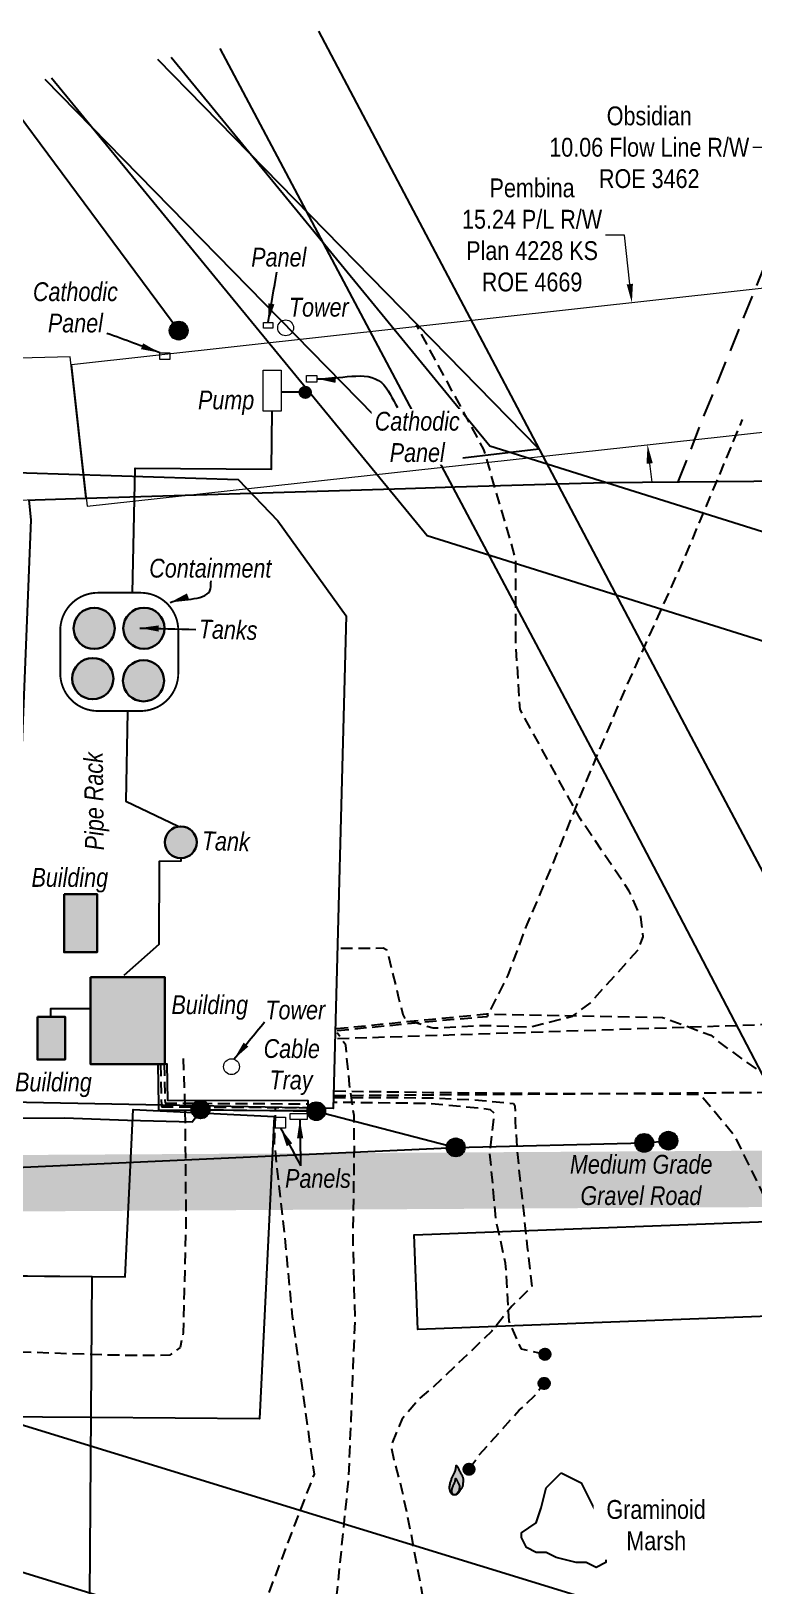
# Model space of a CAD drawing. Extents: x 641324 to 645272, y 5838143 to 5841258.
# Drawn here: x 642549 to 642933, y 5838600 to 5839426 of the extents above; entities that cross this region are included whole.
import ezdxf

# ---------------------------------------------------------------- set-up
doc = ezdxf.new("R2010")
doc.units = 0
doc.header["$LTSCALE"] = 5
doc.header["$PDMODE"] = 32
doc.header["$PDSIZE"] = 0.03
for name, pattern in [('DASHED4', [1.875, 1.25, -0.625]), ('foc-ACCESSROAD', [3.75, 2.5, -1.25]), ('POWERLINE5', [7.8, 2.4, -0.6, 0.6, -0.6, 0.6, -0.6, 2.4]), ('UG_PIPE', [1.875, 1.25, -0.625])]:
    doc.linetypes.add(name, pattern=pattern)
doc.layers.get('Defpoints').update_dxf_attribs({"color": 9})
for name, color, linetype in [('AS-CABLE', 224, 'foc-CABLE'), ('AS-FENCE', 48, 'foc-FENCE'), ('AS-PIPE-UG', 44, 'UG_PIPE'), ('AS-POWER', 104, 'foc-POWER'), ('AS-POWER-EXISTING', 72, 'POWERLINE5'), ('AS-ROADS', 254, 'Continuous'), ('AS-SYMBOL', 7, 'Continuous'), ('C-RW', 13, 'Continuous'), ('C-WS', 13, 'foc-ACCESSROAD'), ('F-RW', 190, 'Continuous'), ('P-PROPOSED', 10, 'Continuous'), ('WETLAND', 143, 'Continuous'), ('WETLAND-T', 146, 'Continuous')]:
    doc.layers.add(name, color=color, linetype=linetype)
for name, color, linetype, lineweight in [('AS-GENERAL', 48, 'Continuous', 18), ('C-RW-T', 13, 'Continuous', 9), ('F-RW-T', 190, 'Continuous', 9), ('T-TEXT', 48, 'Continuous', 18)]:
    doc.layers.add(name, color=color, linetype=linetype, lineweight=lineweight)
for name, color, linetype, true_color in [('AS-PIPE-AG', 7, 'Continuous', 0x7d00fa), ('AS-PIPE-RACK', 7, 'Continuous', 0xc48aff), ('AS-STRUCTURE-H', 7, 'Continuous', 0xa8a8a8), ('AS-STRUCTURE-T', 7, 'Continuous', 0x454545)]:
    doc.layers.add(name, color=color, linetype=linetype, true_color=true_color)
doc.layers.add('AS-STRUCTURE', color=7, linetype='Continuous', lineweight=30, true_color=0x595959)
doc.styles.add('80CG', font='ARIALN.TTF', dxfattribs={"height": 10})
doc.styles.add('80L', font='ARIALN.TTF', dxfattribs={"height": 10})
doc.styles.add('foc-LtypeFont', font='ARIALN.TTF', dxfattribs={"height": 7.35})
doc.linetypes.add('foc-CABLE', pattern='A,2,-1,["C",foc-LtypeFont,S=0.2,R=0,X=-0.625,Y=-0.75],-1.24,8', length=12.24)
doc.linetypes.add('foc-FENCE', pattern='A,10,-1,["X",foc-LtypeFont,S=0.2,R=0,X=-0.625,Y=-0.75],-1.24', length=12.24)
doc.linetypes.add('foc-POWER', pattern='A,6,-1,["P",foc-LtypeFont,S=0.2,R=0,X=-0.625,Y=-0.75],-1.24,4', length=12.24)
doc.dimstyles.new('Compass 5 000', dxfattribs={"dimscale": 5, "dimtxt": 9, "dimasz": 2, "dimexe": 0.2, "dimexo": 0.0625, "dimgap": 0.5, "dimtad": 0, "dimtih": 1, "dimtoh": 1, "dimzin": 0, "dimdsep": 46, "dimtxsty": '80CG', "dimcen": 0.1, "dimse1": 1, "dimse2": 1, "dimclrd": 256, "dimclrt": 256, "dimaunit": 1, "dimadec": 4, "dimazin": 0, "dimtfac": 0.06, "dimtofl": 0, "dimtmove": 0, "dimatfit": 1, "dimfxl": 0.2, "dimtolj": 1, "dimtzin": 0, "dimlwd": -1, "dimarcsym": 0})

# ---------------------------------------------------------------- blocks, each defined once
blk = doc.blocks.new('POWERPOLE')
h = blk.add_hatch(color=255)
edge = h.paths.add_edge_path()
edge.add_arc((0, 0), 0.96, 0, 360)
at = {"linetype": 'Continuous'}
for p, q in [((0.68, -0.68), (-0.68, 0.68)), ((-0.68, -0.68), (0.68, 0.68))]:
    blk.add_line(p, q, dxfattribs=at)
blk.add_circle((0, 0), 0.96, dxfattribs=at)
blk = doc.blocks.new('FLARE')
h = blk.add_hatch(color=255)
h.dxf.hatch_style = 1
h.paths.add_polyline_path([(0.16, 2.41, 0.114147), (0.13, 2.43), (0.11, 2.44, 0.261551), (0.01, 2.42), (0, 2.41, 0.131268), (-0.03, 2.37), (-0.04, 2.35, 0.041497), (-0.05, 2.33), (-0.05, 2.29, 0.015174), (-0.05, 2.29), (-0.06, 2.24, 0.004376), (-0.06, 2.24), (-0.07, 2.18), (-0.08, 2.11), (-0.09, 2.05), (-0.1, 1.98), (-0.12, 1.91), (-0.14, 1.83), (-0.17, 1.76), (-0.19, 1.68), (-0.22, 1.61), (-0.26, 1.53), (-0.29, 1.46), (-0.32, 1.39), (-0.36, 1.32), (-0.39, 1.25, 0.000505), (-0.39, 1.25), (-0.43, 1.18, 0.002398), (-0.43, 1.18), (-0.46, 1.1, 0.004177), (-0.46, 1.1), (-0.5, 1.03, 0.005735), (-0.5, 1.03), (-0.53, 0.95, 0.006994), (-0.53, 0.95), (-0.56, 0.87, 0.00791), (-0.57, 0.87), (-0.6, 0.78, 0.008323), (-0.6, 0.78), (-0.63, 0.69, 0.008095), (-0.63, 0.68), (-0.66, 0.59, 0.008067), (-0.66, 0.59), (-0.68, 0.49, 0.008387), (-0.68, 0.49), (-0.7, 0.39, 0.009056), (-0.71, 0.38), (-0.72, 0.28, 0.010123), (-0.72, 0.28), (-0.74, 0.18, 0.011689), (-0.74, 0.18), (-0.75, 0.08, 0.013925), (-0.75, 0.08), (-0.75, -0.02, 0.016488), (-0.75, -0.02), (-0.75, -0.11, 0.017255), (-0.75, -0.12), (-0.74, -0.2, 0.01735), (-0.74, -0.2), (-0.73, -0.28, 0.017311), (-0.73, -0.29), (-0.71, -0.36, 0.01715), (-0.71, -0.36), (-0.69, -0.43, 0.016886), (-0.69, -0.44), (-0.66, -0.5, 0.016546), (-0.66, -0.5), (-0.63, -0.56, 0.016164), (-0.63, -0.56), (-0.6, -0.61, 0.016329), (-0.6, -0.62), (-0.57, -0.66, 0.018828), (-0.57, -0.67), (-0.54, -0.71, 0.022087), (-0.53, -0.71), (-0.5, -0.75, 0.025345), (-0.49, -0.76), (-0.46, -0.78, 0.028234), (-0.45, -0.79), (-0.42, -0.82, 0.030298), (-0.41, -0.82), (-0.37, -0.84, 0.031129), (-0.36, -0.85), (-0.32, -0.86, 0.030544), (-0.31, -0.87), (-0.27, -0.88, 0.028465), (-0.26, -0.88), (-0.22, -0.89, 0.025311), (-0.21, -0.89), (-0.16, -0.89, 0.02283), (-0.15, -0.89), (-0.11, -0.89, 0.021226), (-0.1, -0.89), (-0.05, -0.88, 0.020401), (-0.04, -0.88), (0, -0.87, 0.020299), (0.01, -0.87), (0.05, -0.85, 0.020911), (0.06, -0.85), (0.11, -0.83, 0.022277), (0.11, -0.83), (0.15, -0.81, 0.023712), (0.16, -0.8), (0.2, -0.78, 0.022408), (0.21, -0.78), (0.24, -0.75, 0.01993), (0.25, -0.74), (0.28, -0.72, 0.017146), (0.28, -0.71), (0.31, -0.68, 0.014211), (0.32, -0.68), (0.35, -0.64, 0.011221), (0.35, -0.64), (0.37, -0.61, 0.008212), (0.38, -0.61), (0.4, -0.57, 0.005172), (0.4, -0.57), (0.42, -0.54, 0.002523), (0.43, -0.54), (0.45, -0.5, 0.001671), (0.45, -0.5), (0.47, -0.47, 0.001229), (0.47, -0.47), (0.49, -0.44, 0.00075), (0.49, -0.44), (0.51, -0.41, 0.00026), (0.51, -0.41), (0.54, -0.37), (0.56, -0.34), (0.58, -0.3), (0.61, -0.27), (0.63, -0.23, 0.001311), (0.63, -0.23), (0.66, -0.19, 0.003726), (0.66, -0.19), (0.69, -0.15, 0.006065), (0.69, -0.14), (0.72, -0.1, 0.008452), (0.72, -0.1), (0.74, -0.05, 0.010991), (0.75, -0.05), (0.77, 0, 0.013767), (0.77, 0), (0.79, 0.05, 0.016839), (0.8, 0.05), (0.81, 0.1, 0.019104), (0.82, 0.11), (0.83, 0.15, 0.016987), (0.83, 0.16), (0.84, 0.21, 0.013636), (0.84, 0.21), (0.85, 0.26, 0.010244), (0.85, 0.27), (0.86, 0.31, 0.006846), (0.86, 0.32), (0.86, 0.37, 0.003419), (0.86, 0.37), (0.86, 0.41), (0.87, 0.46), (0.87, 0.5), (0.88, 0.54), (0.88, 0.59), (0.89, 0.63, 0.001278), (0.89, 0.63), (0.89, 0.67, 0.004735), (0.89, 0.67), (0.9, 0.71, 0.008354), (0.9, 0.72), (0.9, 0.76, 0.012059), (0.9, 0.76), (0.9, 0.8, 0.015712), (0.9, 0.81), (0.9, 0.85, 0.018457), (0.9, 0.85), (0.9, 0.89, 0.018102), (0.9, 0.9), (0.89, 0.94, 0.016533), (0.89, 0.95), (0.88, 0.99, 0.014576), (0.88, 0.99), (0.87, 1.03, 0.012435), (0.86, 1.04), (0.85, 1.08, 0.010283), (0.85, 1.09), (0.83, 1.13, 0.00824), (0.83, 1.13), (0.81, 1.18, 0.00638), (0.81, 1.18), (0.78, 1.23, 0.004735), (0.78, 1.23), (0.76, 1.29, 0.003388), (0.75, 1.29), (0.73, 1.34, 0.002345), (0.73, 1.34), (0.7, 1.4, 0.001492), (0.7, 1.4), (0.67, 1.46, 0.000746), (0.67, 1.46), (0.63, 1.51), (0.6, 1.57), (0.57, 1.62), (0.55, 1.68), (0.52, 1.73), (0.49, 1.78), (0.47, 1.83), (0.45, 1.87), (0.42, 1.92), (0.4, 1.97), (0.38, 2.02), (0.35, 2.08, 0.000332), (0.35, 2.08), (0.33, 2.13, 0.001849), (0.33, 2.13), (0.3, 2.19, 0.0038), (0.3, 2.19), (0.27, 2.24, 0.006473), (0.27, 2.24), (0.25, 2.29, 0.010865), (0.24, 2.3), (0.22, 2.34, 0.019524), (0.22, 2.34), (0.19, 2.38, 0.041077), (0.18, 2.39)])
at = {"color": 48, "flags": 128}
for points in [[(0.11, -0.72), (0.07, -0.74), (0.03, -0.76), (-0.02, -0.77), (-0.07, -0.78), (-0.11, -0.79), (-0.16, -0.79), (-0.2, -0.79), (-0.25, -0.78), (-0.29, -0.77), (-0.32, -0.76), (-0.36, -0.74), (-0.4, -0.71), (-0.43, -0.68), (-0.46, -0.65), (-0.49, -0.61), (-0.52, -0.56), (-0.54, -0.51), (-0.57, -0.46), (-0.59, -0.4), (-0.61, -0.33), (-0.63, -0.26), (-0.64, -0.19), (-0.65, -0.11), (-0.65, -0.02), (-0.65, 0.07), (-0.64, 0.17), (-0.63, 0.27), (-0.61, 0.36), (-0.58, 0.46), (-0.56, 0.56), (-0.53, 0.66), (-0.5, 0.75), (-0.47, 0.83), (-0.44, 0.91), (-0.41, 0.99), (-0.37, 1.06), (-0.34, 1.13), (-0.3, 1.2), (-0.27, 1.27), (-0.23, 1.34), (-0.2, 1.42), (-0.16, 1.49), (-0.13, 1.57), (-0.1, 1.65), (-0.07, 1.73), (-0.04, 1.8), (-0.02, 1.88), (0, 1.96), (0.01, 2.03), (0.02, 2.1), (0.03, 2.17), (0.04, 2.22), (0.05, 2.27), (0.05, 2.31), (0.06, 2.34), (0.08, 2.35), (0.09, 2.34), (0.11, 2.32), (0.13, 2.29), (0.16, 2.25), (0.18, 2.2), (0.21, 2.14), (0.24, 2.09), (0.26, 2.03), (0.29, 1.98), (0.31, 1.93), (0.33, 1.88), (0.36, 1.83), (0.38, 1.78), (0.41, 1.73), (0.43, 1.68), (0.46, 1.63), (0.49, 1.58), (0.52, 1.52), (0.55, 1.47), (0.58, 1.41), (0.61, 1.35), (0.64, 1.3), (0.67, 1.24), (0.69, 1.19), (0.72, 1.14), (0.74, 1.09), (0.75, 1.05), (0.77, 1), (0.78, 0.96), (0.79, 0.92), (0.8, 0.88), (0.8, 0.84), (0.8, 0.8), (0.8, 0.76), (0.8, 0.72), (0.79, 0.68), (0.79, 0.64), (0.78, 0.6), (0.78, 0.56), (0.77, 0.51), (0.77, 0.47), (0.76, 0.42), (0.76, 0.37), (0.76, 0.33), (0.75, 0.28), (0.74, 0.23), (0.73, 0.18), (0.72, 0.13), (0.7, 0.09), (0.68, 0.04), (0.66, 0), (0.63, -0.05), (0.61, -0.09), (0.58, -0.13), (0.55, -0.17), (0.53, -0.21), (0.5, -0.25), (0.48, -0.28), (0.45, -0.32), (0.43, -0.35), (0.41, -0.38), (0.39, -0.42), (0.37, -0.45), (0.34, -0.48), (0.32, -0.51), (0.3, -0.55), (0.27, -0.58), (0.24, -0.61), (0.21, -0.64), (0.18, -0.67), (0.15, -0.7)], [(0.02, -0.75), (-0.01, -0.76), (-0.03, -0.77), (-0.05, -0.78), (-0.08, -0.78), (-0.11, -0.79), (-0.13, -0.79), (-0.16, -0.79), (-0.18, -0.78), (-0.2, -0.78), (-0.23, -0.77), (-0.25, -0.76), (-0.26, -0.74), (-0.28, -0.73), (-0.3, -0.71), (-0.32, -0.69), (-0.33, -0.66), (-0.35, -0.63), (-0.36, -0.6), (-0.37, -0.57), (-0.39, -0.53), (-0.4, -0.49), (-0.4, -0.45), (-0.41, -0.41), (-0.41, -0.36), (-0.41, -0.31), (-0.4, -0.25), (-0.39, -0.2), (-0.38, -0.14), (-0.37, -0.09), (-0.36, -0.03), (-0.34, 0.02), (-0.32, 0.07), (-0.31, 0.12), (-0.29, 0.16), (-0.27, 0.21), (-0.25, 0.25), (-0.23, 0.29), (-0.21, 0.33), (-0.19, 0.37), (-0.17, 0.41), (-0.15, 0.45), (-0.14, 0.49), (-0.12, 0.53), (-0.1, 0.58), (-0.08, 0.62), (-0.07, 0.66), (-0.06, 0.71), (-0.05, 0.75), (-0.04, 0.79), (-0.03, 0.83), (-0.03, 0.87), (-0.02, 0.9), (-0.02, 0.93), (-0.01, 0.95), (-0.01, 0.96), (0, 0.97), (0.01, 0.96), (0.02, 0.95), (0.03, 0.94), (0.04, 0.91), (0.06, 0.88), (0.07, 0.86), (0.09, 0.82), (0.1, 0.79), (0.12, 0.76), (0.13, 0.74), (0.14, 0.71), (0.16, 0.68), (0.17, 0.65), (0.18, 0.63), (0.2, 0.6), (0.21, 0.57), (0.23, 0.54), (0.25, 0.51), (0.26, 0.47), (0.28, 0.44), (0.3, 0.41), (0.31, 0.38), (0.33, 0.35), (0.34, 0.32), (0.36, 0.29), (0.37, 0.27), (0.38, 0.24), (0.39, 0.22), (0.39, 0.19), (0.4, 0.17), (0.4, 0.15), (0.41, 0.13), (0.41, 0.1), (0.41, 0.08), (0.4, 0.06), (0.4, 0.04), (0.4, 0.01), (0.39, -0.01), (0.39, -0.03), (0.39, -0.06), (0.39, -0.08), (0.38, -0.11), (0.38, -0.14), (0.38, -0.16), (0.38, -0.19), (0.37, -0.22), (0.37, -0.24), (0.36, -0.27), (0.35, -0.3), (0.34, -0.32), (0.32, -0.35), (0.31, -0.37), (0.3, -0.4), (0.28, -0.42), (0.27, -0.44), (0.25, -0.46), (0.24, -0.48), (0.22, -0.5), (0.21, -0.52), (0.2, -0.54), (0.19, -0.56), (0.17, -0.58), (0.16, -0.6), (0.15, -0.61), (0.14, -0.63), (0.12, -0.65), (0.11, -0.67), (0.09, -0.69), (0.08, -0.7), (0.06, -0.72), (0.04, -0.74)]]:
    blk.add_lwpolyline(points, close=True, dxfattribs=at)
blk = doc.blocks.new('RISER')
h = blk.add_hatch(color=255)
h.dxf.hatch_style = 1
edge = h.paths.add_edge_path()
edge.add_arc((0, 0), 0.7, 0, 360)
blk.add_hatch(color=48).paths.add_polyline_path([(0.58, -0.15), (-0.58, -0.15, 0.774597)])
at = {"color": 48}
blk.add_line((-0.58, -0.15), (0.58, -0.15), dxfattribs=at)
blk.add_circle((0, 0), 0.6, dxfattribs=at)
blk = doc.blocks.new('*D599')
at = {"layer": 'Defpoints', "color": 0, "transparency": 16777216}
for p in [(642864.51, 5839281.68), (642868.22, 5839282.09), (642872.84, 5839206.24)]:
    blk.add_point(p, dxfattribs=at)
at = {"layer": 'F-RW-T', "transparency": 16777216}
for p, q in [((642864.25, 5839318.1), (642854.25, 5839318.1)), ((642867.13, 5839292.03), (642864.25, 5839318.1)), ((642877.65, 5839196.71), (642878.74, 5839186.77))]:
    blk.add_line(p, q, dxfattribs=at)
for points in [[(642868.78, 5839292.22), (642865.47, 5839291.85), (642868.22, 5839282.09)], [(642879.3, 5839196.89), (642875.99, 5839196.53), (642876.55, 5839206.65)]]:
    blk.add_solid(points, dxfattribs=at)
at = {"layer": 'F-RW-T', "transparency": 16777216, "insert": (642815.16, 5839318.1), "char_height": 10, "attachment_point": 5, "style": '80CG'}
blk.add_mtext('\\A1;Pembina\\P15.24 P/L R/W\\PPlan 4228 KS\\PROE 4669', dxfattribs=at)
blk = doc.blocks.new('*D602')
at = {"layer": 'C-RW-T', "transparency": 16777216}
for p, q in [((642942.45, 5839364.7), (642932.45, 5839364.7)), ((642951.73, 5839360.98), (642942.45, 5839364.7)), ((643020.49, 5839333.48), (643029.77, 5839329.76))]:
    blk.add_line(p, q, dxfattribs=at)
for points in [[(642952.35, 5839362.53), (642951.11, 5839359.43), (642961.02, 5839357.27)], [(643021.11, 5839335.03), (643019.87, 5839331.93), (643011.2, 5839337.19)]]:
    blk.add_solid(points, dxfattribs=at)
at = {"layer": 'Defpoints', "color": 0, "transparency": 16777216}
for p in [(642961.02, 5839357.27), (642955.82, 5839344.28), (643006.01, 5839324.21)]:
    blk.add_point(p, dxfattribs=at)
at = {"layer": 'C-RW-T', "transparency": 16777216, "insert": (642877.45, 5839364.7), "char_height": 10, "attachment_point": 5, "style": '80CG'}
blk.add_mtext('\\A1;Obsidian\\P10.06 Flow Line R/W\\PROE 3462', dxfattribs=at)

msp = doc.modelspace()

# ---------------------------------------------------------------- hatches: boundary and pattern name
at = {"layer": 'AS-STRUCTURE-H'}
h = msp.add_hatch(color=256, dxfattribs=at)
h.dxf.hatch_style = 1
edge = h.paths.add_edge_path()
edge.add_arc((642582.352, 5839109.059), 10.939, 0, 360)
h = msp.add_hatch(color=256, dxfattribs=at)
h.dxf.hatch_style = 1
edge = h.paths.add_edge_path()
edge.add_arc((642608.786, 5839109.136), 10.939, 0, 360)
h = msp.add_hatch(color=256, dxfattribs=at)
h.dxf.hatch_style = 1
edge = h.paths.add_edge_path()
edge.add_arc((642581.624, 5839082.377), 10.939, 0, 360)
h = msp.add_hatch(color=256, dxfattribs=at)
h.dxf.hatch_style = 1
edge = h.paths.add_edge_path()
edge.add_arc((642581.624, 5839082.377), 10.939, 0, 360)
h = msp.add_hatch(color=256, dxfattribs=at)
h.dxf.hatch_style = 1
edge = h.paths.add_edge_path()
edge.add_arc((642608.581, 5839081.211), 10.939, 0, 360)
h = msp.add_hatch(color=256, dxfattribs=at)
h.dxf.hatch_style = 1
edge = h.paths.add_edge_path()
edge.add_arc((642628.413, 5838995.411), 8.45, 0, 360)
h = msp.add_hatch(color=256, dxfattribs=at)
h.dxf.hatch_style = 1
h.paths.add_polyline_path([(642566.337, 5838967.871), (642583.908, 5838967.871), (642583.908, 5838936.941), (642566.337, 5838936.941)])
h = msp.add_hatch(color=256, dxfattribs=at)
h.dxf.hatch_style = 1
h.paths.add_polyline_path([(642580.364, 5838923.749), (642619.857, 5838923.749), (642619.857, 5838877.489), (642580.364, 5838877.489)])
h = msp.add_hatch(color=256, dxfattribs=at)
h.dxf.hatch_style = 1
h.paths.add_polyline_path([(642552.213, 5838902.653), (642566.883, 5838902.653), (642566.883, 5838879.879), (642552.213, 5838879.879)])

# ---------------------------------------------------------------- linework, layer by layer
at = {"layer": 'AS-CABLE', "flags": 128}
msp.add_lwpolyline([(642514.584, 5838977.402), (642512.574, 5838935.717), (642512.294, 5838890.547), (642512.309, 5838865.042), (642516.559, 5838850.217), (642528.629, 5838848.752), (642566.619, 5838849.017), (642600.079, 5838847.682), (642634.434, 5838846.912), (642637.234, 5838850.592)], dxfattribs=at)
at = {"layer": 'AS-CABLE', "color": 224, "linetype": 'Continuous'}
msp.add_lwpolyline([(642616.112, 5838877.387), (642616.561, 5838855.7), (642616.612, 5838853.263), (642696.071, 5838852.909), (642696.094, 5838857.909), (642621.51, 5838858.241), (642621.111, 5838877.491)], close=True, dxfattribs=at)
at = {"layer": 'AS-CABLE', "color": 224, "linetype": 'DASHED4'}
for points in [[(642617.611, 5838877.418), (642618.061, 5838855.731), (642618.081, 5838854.756), (642696.078, 5838854.409)], [(642619.611, 5838877.46), (642620.04, 5838856.748), (642696.087, 5838856.409)]]:
    msp.add_lwpolyline(points, dxfattribs=at)
at = {"layer": 'AS-FENCE', "flags": 128}
msp.add_lwpolyline([(642716.254, 5839115.757), (642709.439, 5838853.957), (642519.169, 5838857.677), (642523.759, 5839192.432), (642658.839, 5839188.187), (642680.074, 5839166.187)], close=True, dxfattribs=at)
at = {"layer": 'AS-GENERAL', "linetype": 'Continuous'}
for points in [[(642672.447, 5839271.698), (642677.315, 5839271.698), (642677.315, 5839268.647), (642672.447, 5839268.647)], [(642617.19, 5839255.57), (642622.65, 5839255.57), (642622.65, 5839252.016), (642617.19, 5839252.016)], [(642672.109, 5839246.338), (642681.804, 5839246.338), (642681.804, 5839224.519), (642672.109, 5839224.519)], [(642695.277, 5839243.509), (642700.736, 5839243.509), (642700.736, 5839239.954), (642695.277, 5839239.954)], [(642678.063, 5838849.227), (642684.093, 5838849.227), (642684.093, 5838843.466), (642678.063, 5838843.466)], [(642686.476, 5838851.238), (642695.567, 5838851.238), (642695.567, 5838848.09), (642686.476, 5838848.09)]]:
    msp.add_lwpolyline(points, close=True, dxfattribs=at)
for centre in [(642684.139, 5839268.807), (642655.364, 5838876.137)]:
    msp.add_circle(centre, 4.231, dxfattribs=at)
at = {"layer": 'AS-PIPE-AG', "flags": 128}
for points in [[(642694.594, 5839234.517), (642681.804, 5839234.517)], [(642602.684, 5839127.997), (642604.158, 5839194.197), (642676.647, 5839193.686), (642676.956, 5839224.519)], [(642600.088, 5839064.738), (642599.25, 5839017.311), (642627.073, 5839003.922)], [(642628.422, 5838987.07), (642628.48, 5838985.272), (642616.935, 5838985.214), (642616.717, 5838941.086), (642598.053, 5838924.56)], [(642580.364, 5838906.832), (642559.199, 5838906.832), (642559.199, 5838902.653)]]:
    msp.add_lwpolyline(points, dxfattribs=at)
at = {"layer": 'AS-PIPE-UG', "flags": 128}
for points in [[(642713.429, 5838939.067), (642736.034, 5838939.222), (642737.949, 5838938.177), (642744.209, 5838912.772), (642746.434, 5838903.787), (642747.634, 5838901.427), (642758.689, 5838897.842), (642762.584, 5838896.707), (642789.914, 5838898.097), (642813.834, 5838897.212), (642836.719, 5838902.922), (642845.959, 5838909.832), (642859.074, 5838924.427), (642871.724, 5838938.427), (642874.209, 5838945.122), (642873.044, 5838955.562), (642866.864, 5838969.412), (642840.659, 5839008.092), (642808.749, 5839065.982), (642806.494, 5839101.987), (642806.449, 5839146.072), (642789.589, 5839204.052), (642753.674, 5839270.377)], [(642711.559, 5838895.347), (642762.479, 5838900.367), (642791.414, 5838902.837), (642802.459, 5838924.742), (642812.524, 5838951.702), (642825.009, 5838980.822), (642846.024, 5839032.582), (642864.899, 5839077.112), (642896.424, 5839146.857), (642927.099, 5839220.022)], [(642711.124, 5838896.387), (642762.144, 5838901.447), (642790.974, 5838904.157), (642884.449, 5838902.302), (642910.124, 5838892.937), (642914.814, 5838889.017), (642927.209, 5838879.927), (642962.024, 5838855.587), (642989.804, 5838838.262), (643057.839, 5838797.052), (643074.514, 5838787.097), (643100.539, 5838775.892), (643123.674, 5838777.567), (643200.164, 5838781.787), (643287.094, 5838784.807), (643360.545, 5838787.843)], [(642711.669, 5838891.092), (642973.084, 5838899.707), (643134.524, 5838901.072), (643271.214, 5838902.657), (643357.914, 5838904.655)], [(642610.699, 5838427.832), (642647.664, 5838464.492), (642680.304, 5838515.752), (642711.099, 5838592.582), (642717.714, 5838657.692), (642721.104, 5838741.837), (642719.999, 5838784.997), (642720.709, 5838832.222), (642720.489, 5838850.142), (642718.119, 5838866.657), (642716.079, 5838887.492), (642711.614, 5838894.042)], [(642629.669, 5838880.522), (642630.634, 5838852.917), (642631.099, 5838792.172), (642630.194, 5838756.687), (642629.719, 5838734.772), (642628.079, 5838726.829), (642622.529, 5838722.845), (642615.564, 5838722.552), (642591.254, 5838722.782), (642535.009, 5838724.752), (642503.164, 5838726.313)], [(642709.864, 5838860.832), (642972.709, 5838862.742), (643133.354, 5838867.112), (643259.199, 5838871.647), (643358.571, 5838875.483)], [(643076.361, 5838215.302), (642969.274, 5838525.202), (642953.199, 5838566.972), (642961.909, 5838597.652), (642980.954, 5838671.547), (643002.429, 5838734.722), (643001.119, 5838742.742), (642982.529, 5838759.422), (642949.734, 5838784.732), (642923.069, 5838839.057), (642904.584, 5838861.317), (642886.239, 5838861.562), (642817.314, 5838861.817), (642761.609, 5838862.302), (642709.954, 5838863.052)], [(642596.859, 5838447.302), (642616.314, 5838484.947), (642638.469, 5838527.777), (642675.344, 5838596.662), (642699.419, 5838659.602), (642687.829, 5838743.147), (642683.749, 5838785.827), (642678.279, 5838835.167), (642678.804, 5838853.872)], [(642709.679, 5838859.817), (642762.249, 5838859.637), (642788.599, 5838858.237), (642805.314, 5838856.552), (642806.074, 5838855.077), (642806.114, 5838847.707), (642807.329, 5838829.397), (642812.624, 5838780.272), (642815.029, 5838759.287), (642804.369, 5838748.837), (642793.759, 5838735.557), (642762.534, 5838705.787), (642755.459, 5838699.957), (642745.924, 5838688.687), (642740.129, 5838674.792), (642741.694, 5838667.237), (642745.979, 5838651.127), (642750.249, 5838630.342), (642755.924, 5838600.462), (642769.074, 5838524.742), (642790.889, 5838426.002), (642808.929, 5838393.362)], [(642821.949, 5838723.252), (642809.469, 5838725.972), (642802.939, 5838740.862), (642801.119, 5838771.637), (642796.094, 5838793.852), (642792.714, 5838830.552), (642795.209, 5838851.337), (642793.124, 5838853.237), (642788.454, 5838853.867), (642761.109, 5838856.507), (642709.804, 5838857.162)], [(642781.619, 5838662.172), (642787.004, 5838669.752), (642808.339, 5838693.537), (642816.529, 5838701.242), (642821.274, 5838707.832)]]:
    msp.add_lwpolyline(points, dxfattribs=at)
at = {"layer": 'AS-POWER', "flags": 128}
for points in [[(642534.247, 5839392.792), (642627.274, 5839267.297)], [(642638.879, 5838853.402), (642700.404, 5838852.477), (642774.569, 5838833.262)], [(642435.384, 5838817.782), (642774.569, 5838833.262), (642874.759, 5838835.602), (642887.674, 5838836.812)]]:
    msp.add_lwpolyline(points, dxfattribs=at)
at = {"layer": 'AS-ROADS', "const_width": 29.991, "flags": 128}
msp.add_lwpolyline([(642476.315, 5838813.813), (642996.642, 5838816.858)], dxfattribs=at)
at = {"layer": 'AS-STRUCTURE', "const_width": 1, "flags": 128}
msp.add_lwpolyline([(642584.325, 5839127.997), (642607.062, 5839127.997, -0.4142136), (642627.062, 5839107.997), (642627.062, 5839085.164, -0.4142136), (642607.062, 5839065.164), (642584.325, 5839065.164, -0.4142136), (642564.325, 5839085.164), (642564.325, 5839107.997, -0.4142136)], format="xyb", close=True, dxfattribs=at)
at = {"layer": 'AS-STRUCTURE', "flags": 128}
for points in [[(642566.337, 5838967.871), (642583.908, 5838967.871), (642583.908, 5838936.941), (642566.337, 5838936.941)], [(642580.364, 5838923.749), (642619.857, 5838923.749), (642619.857, 5838877.489), (642580.364, 5838877.489)], [(642552.213, 5838902.653), (642566.883, 5838902.653), (642566.883, 5838879.879), (642552.213, 5838879.879)]]:
    msp.add_lwpolyline(points, close=True, dxfattribs=at)
at = {"layer": 'AS-STRUCTURE'}
for centre, radius in [((642582.352, 5839109.059), 10.939), ((642608.786, 5839109.136), 10.939), ((642581.624, 5839082.377), 10.939), ((642608.581, 5839081.211), 10.939), ((642628.413, 5838995.411), 8.45)]:
    msp.add_circle(centre, radius, dxfattribs=at)
at = {"layer": 'C-RW'}
for points in [[(642701.527, 5839426.494), (642899.486, 5839051.697), (642993.271, 5838874.919), (643034.371, 5838797.454), (643360.05, 5838809.814)], [(643361.182, 5838759.535), (642754.411, 5838736.507), (642752.504, 5838786.757), (642977.701, 5838795.303), (642889.199, 5838964.648), (642855.673, 5839028.8), (642649.405, 5839417.323)], [(642556.155, 5839400.916), (642755.869, 5839197.075), (642818.692, 5839204.435), (642616.196, 5839411.48)], [(642623.264, 5839412.724), (642792.737, 5839206.026), (643200.011, 5839078.134), (643160.956, 5838983.536), (643141.637, 5838936.744), (643174.35, 5838904.4), (643203.846, 5838875.219), (643235.629, 5838843.807), (643269.154, 5838810.663), (643275.823, 5838804.074), (643312.505, 5838777.835), (643333.433, 5838762.78), (643361.562, 5838742.683)], [(642889.113, 5838163.127), (642932.315, 5838563.79), (643078.584, 5838920.501), (643111.191, 5839000.019), (643128.583, 5839042.436), (642759.357, 5839158.313), (642559.611, 5839401.524)], [(642521.697, 5838157.694), (642530.372, 5838765.013), (642581.184, 5838764.64), (642576.728, 5838157.291)]]:
    msp.add_lwpolyline(points, dxfattribs=at)
at = {"layer": 'C-RW', "flags": 128}
msp.add_lwpolyline([(643362.871, 5838684.577), (643113.335, 5838675.107), (643024.937, 5838459.526), (642527.478, 5838612.475), (642528.958, 5838690.462), (642981.537, 5838551.312), (643062.271, 5838748.201), (643361.182, 5838759.545), (643361.182, 5838759.535)], dxfattribs=at)
at = {"layer": 'C-RW-T', "flags": 128}
for points in [[(643194.832, 5839318.141), (642570.234, 5839249.205), (642578.627, 5839174.016), (643203.05, 5839242.408)], [(642152.903, 5839166.137), (642577.944, 5839178.193), (642569.551, 5839253.382), (642150.866, 5839242.394)]]:
    msp.add_lwpolyline(points, dxfattribs=at)
at = {"layer": 'C-WS', "flags": 128}
msp.add_lwpolyline([(642892.866, 5839186.888), (642904.377, 5839216.404), (642939.039, 5839302.332), (642965.513, 5839368.51)], dxfattribs=at)
at = {"layer": 'F-RW'}
msp.add_lwpolyline([(642373.351, 5839368.752), (642420.542, 5839287.568), (642413.857, 5839136.29), (642397.504, 5838766.202), (642529.588, 5838765.079), (642581.271, 5838764.64), (642598.82, 5838764.491), (642603.086, 5838853.317), (642677.978, 5838849.72), (642670.255, 5838688.903), (642580.634, 5838689.664), (642528.951, 5838690.104), (642319.169, 5838691.887), (642338.94, 5839139.317), (642344.666, 5839268.904), (642308.643, 5839330.875)], dxfattribs=at)
at = {"layer": 'WETLAND', "linetype": 'Continuous'}
msp.add_lwpolyline([(642830.647, 5838660.227), (642841.23, 5838654.935), (642843.876, 5838649.643), (642849.168, 5838639.06), (642851.814, 5838633.768), (642851.814, 5838628.477), (642854.459, 5838620.539), (642854.459, 5838612.602), (642849.168, 5838609.956), (642843.876, 5838612.602), (642838.584, 5838612.602), (642828.001, 5838615.247), (642822.709, 5838617.893), (642817.418, 5838617.893), (642812.126, 5838620.539), (642809.48, 5838625.831), (642809.48, 5838628.477), (642817.418, 5838633.768), (642820.063, 5838641.706), (642822.709, 5838652.289), (642830.647, 5838660.227)], close=True, dxfattribs=at)

# ---------------------------------------------------------------- block references
at = {"layer": 'AS-POWER-EXISTING'}
for p, xscale, yscale, zscale in [((642627.274, 5839267.297), 5.000000000000004, 5.000000000000004, 5.000000000000004), ((642638.879, 5838853.402), 4.998541650000015, 4.998541650000015, 4.998541650000015), ((642700.404, 5838852.477), 4.998541650000015, 4.998541650000015, 4.998541650000015), ((642774.569, 5838833.262), 4.998541650000015, 4.998541650000015, 4.998541650000015), ((642874.759, 5838835.602), 4.998541650000015, 4.998541650000015, 4.998541650000015), ((642887.674, 5838836.812), 4.998541650000015, 4.998541650000015, 4.998541650000015)]:
    msp.add_blockref('POWERPOLE', p, dxfattribs=dict(at, xscale=xscale, yscale=yscale, zscale=zscale))
at = {"layer": 'AS-SYMBOL'}
for name, p, xscale, yscale, zscale in [('RISER', (642694.594, 5839234.517), 5.000000000000004, 5.000000000000004, 5.000000000000004), ('RISER', (642822.019, 5838723.287), 4.998541650000015, 4.998541650000015, 4.998541650000015), ('RISER', (642821.589, 5838707.792), 4.998541650000015, 4.998541650000015, 4.998541650000015), ('FLARE', (642774.584, 5838652.467), 4.998541650000015, 4.998541650000015, 4.998541650000015), ('RISER', (642781.629, 5838662.177), 4.998541650000015, 4.998541650000015, 4.998541650000015)]:
    msp.add_blockref(name, p, dxfattribs=dict(at, xscale=xscale, yscale=yscale, zscale=zscale))

# ---------------------------------------------------------------- texts
at = {"layer": 'AS-CABLE', "color": 224, "linetype": 'Continuous', "insert": (642673.384, 5838890.794), "char_height": 9.99179, "attachment_point": 1, "rotation": 359.719482, "style": '80L'}
msp.add_mtext_dynamic_manual_height_columns('\\pi-0.89742;{\\fArial Narrow|b0|i1|c0|p34;Cable \\P\\pi2.3094;Tray}', width=26.78332, gutter_width=49.985, heights=[0], dxfattribs=at)
at = {"layer": 'AS-PIPE-RACK', "insert": (642577.564, 5838991.051), "char_height": 9.99179, "attachment_point": 1, "rotation": 90.706633, "style": '80L'}
msp.add_mtext_dynamic_manual_height_columns('{\\fArial Narrow|b0|i1|c0|p34;Pipe Rack}', width=53.45362, gutter_width=49.985, heights=[0], dxfattribs=at)
at = {"layer": 'AS-STRUCTURE-T', "char_height": 10, "attachment_point": 1, "style": '80L'}
for s, width, insert in [('\\pi0.56842;{\\fArial Narrow|b0|i1|c0|p34;Containment}', 65.49563, (642611.064, 5839146.063)), ('\\pi0.29898;{\\fArial Narrow|b0|i1|c0|p34;Building}', 40.82988, (642548.739, 5838981.713)), ('\\pi0.29898;{\\fArial Narrow|b0|i1|c0|p34;Building}', 40.82988, (642623.13, 5838914.045)), ('\\pi0.29898;{\\fArial Narrow|b0|i1|c0|p34;Building}', 40.82988, (642540.013, 5838872.945))]:
    msp.add_mtext_dynamic_manual_height_columns(s, width=width, gutter_width=50, heights=[0], dxfattribs=dict(at, insert=insert))
at = {"layer": 'AS-STRUCTURE-T', "char_height": 10, "attachment_point": 1, "rotation": 358.403167, "style": '80L'}
for s, insert in [('\\pi-1.7849;{\\fArial Narrow|b0|i1|c0|p34;Tanks}', (642639.921, 5839113.75)), ('\\pi0.76282;{\\fArial Narrow|b0|i1|c0|p34;Tank}', (642638.994, 5839001.296))]:
    msp.add_mtext_dynamic_manual_height_columns(s, width=26.17776, gutter_width=50, heights=[0], dxfattribs=dict(at, insert=insert))
at = {"layer": 'T-TEXT', "char_height": 9.99062, "attachment_point": 2, "style": '80L'}
for s, insert, width in [('{\\fArial Narrow|b0|i1|c0|p34;Panel}', (642680.505, 5839311.352), 29.85369), ('{\\fArial Narrow|b0|i1|c0|p34;Cathodic Panel}', (642572.388, 5839292.997), 45.39162), ('{\\fArial Narrow|b0|i1|c0|p34;Tower}', (642701.779, 5839284.75), 32.88631), ('{\\fArial Narrow|b0|i1|c0|p34;Pump}', (642652.5, 5839235.472), 35.06707), ('{\\fArial Narrow|b0|i1|c0|p34;Tower}', (642689.268, 5838911.268), 32.88631), ('{\\fArial Narrow|b0|i1|c0|p34;Panels}', (642701.329, 5838821.743), 35.06707)]:
    msp.add_mtext(s, dxfattribs=dict(at, insert=insert, width=width))
at = {"layer": 'T-TEXT', "linetype": 'Continuous', "insert": (642827.099, 5838829.279), "char_height": 9.99708, "attachment_point": 1, "style": '80L', "bg_fill": 1, "box_fill_scale": 1, "bg_fill_color": 254, "bg_fill_transparency": 0}
msp.add_mtext_dynamic_manual_height_columns('\\pi8.1981;{\\fArial Narrow|b0|i1|c0|p34;Medium Grade \\P\\pi13.783;Gravel Road}', width=91.30622, gutter_width=49.985, heights=[0], dxfattribs=at)

# ---------------------------------------------------------------- dimensions: what is measured, and where the dimension line sits
at = {"layer": 'C-RW-T', "color": 2}
dim = msp.add_linear_dim(base=(642961.015, 5839357.268), p1=(643006.007, 5839324.206), p2=(642955.82, 5839344.282), angle=158.197021, text='Obsidian\\P10.06 Flow Line R/W\\PROE 3462', dimstyle='Compass 5 000', dxfattribs=at)
dim.commit()
dim.dimension.update_dxf_attribs({"geometry": '*D602', "text_midpoint": (642877.446, 5839364.696), "dimtype": 161})
at = {"layer": 'F-RW-T', "color": 2}
dim = msp.add_linear_dim(base=(642868.224, 5839282.094), p1=(642872.841, 5839206.241), p2=(642864.514, 5839281.684), angle=96.298168, text='Pembina\\P15.24 P/L R/W\\PPlan 4228 KS\\PROE 4669', dimstyle='Compass 5 000', dxfattribs=at)
dim.commit()
dim.dimension.update_dxf_attribs({"geometry": '*D599', "text_midpoint": (642815.164, 5839318.105), "dimtype": 161})

# ---------------------------------------------------------------- leaders
at = {"layer": 'AS-STRUCTURE-T', "path_type": 1}
for points in [[(642622.761, 5839122.9), (642644.196, 5839130.144), (642644.504, 5839134.306)], [(642606.626, 5839109.27), (642636.476, 5839108.485)]]:
    msp.add_leader(points, dimstyle='Compass 5 000', override={"dimgap": 0.5, "dimtad": 0}, dxfattribs=at)
at = {"layer": 'T-TEXT', "path_type": 1}
for points in [[(642674.823, 5839271.698), (642679.505, 5839298.464)], [(642617.19, 5839255.57), (642589.168, 5839265.858)], [(642656.691, 5838880.154), (642672.972, 5838899.881)], [(642691.696, 5838848.09), (642692.073, 5838823.477)], [(642681.489, 5838843.466), (642692.073, 5838823.477)]]:
    msp.add_leader(points, dimstyle='Compass 5 000', override={"dimgap": 0.5, "dimtad": 0}, dxfattribs=at)

# ---------------------------------------------------------------- next in the draw order: texts
at = {"layer": 'T-TEXT', "insert": (642754.12, 5839224.157), "char_height": 9.99062, "width": 45.39162, "attachment_point": 2, "style": '80L', "bg_fill": 3, "box_fill_scale": 1.15, "bg_fill_color": 256, "bg_fill_true_color": 256, "bg_fill_transparency": 0}
msp.add_mtext('{\\fArial Narrow|b0|i1|c0|p34;Cathodic Panel}', dxfattribs=at)
at = {"layer": 'WETLAND-T', "insert": (642852.828, 5838645.823), "char_height": 9.99708, "attachment_point": 1, "style": '80L', "bg_fill": 2}
msp.add_mtext_dynamic_manual_height_columns('\\pi1.84;Graminoid\\P\\pi12.43;Marsh', width=55.03619, gutter_width=49.985, heights=[0], dxfattribs=at)

# ---------------------------------------------------------------- next in the draw order: linework, layer by layer
at = {"layer": 'P-PROPOSED'}
msp.add_lwpolyline([(643006.624, 5838305.112), (642580.444, 5838295.118), (642524.011, 5838293.457), (642528.951, 5838690.104), (642530.372, 5838765.013), (642536.647, 5838860.226), (642548.861, 5839166.697), (642547.848, 5839177.231), (642551.064, 5839177.37), (642577.944, 5839178.193), (642747.815, 5839183.456), (642774.193, 5839184.265), (642828.541, 5839185.836), (642854.153, 5839186.575), (642952.66, 5839187.443), (642979.944, 5839187.297)], close=True, dxfattribs=at)

# ---------------------------------------------------------------- next in the draw order: leaders
at = {"layer": 'T-TEXT', "path_type": 1}
msp.add_leader([(642700.736, 5839241.752), (642735.083, 5839239.754), (642743.652, 5839226.526)], dimstyle='Compass 5 000', override={"dimgap": 0.5, "dimtad": 0}, dxfattribs=at)

doc.saveas('drawing.dxf')
